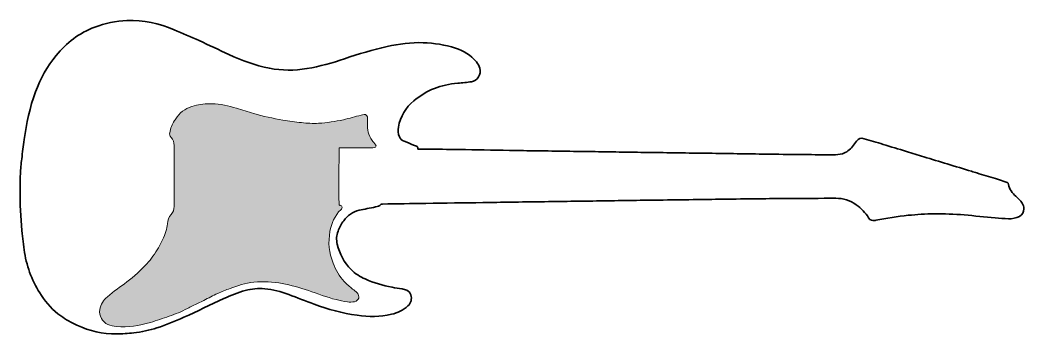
# Model space of a CAD drawing. Header units: millimetres. Extents: x -604 to -253, y 342 to 451.
import ezdxf

# ---------------------------------------------------------------- set-up
doc = ezdxf.new("R2010")
doc.units = ezdxf.units.MM
doc.header["$MEASUREMENT"] = 0
doc.layers.add('_U+56FE_U+5C42 1', color=7, linetype='Continuous')

# ---------------------------------------------------------------- blocks, each defined once
blk = doc.blocks.new('block 3')
at = {"layer": '_U+56FE_U+5C42 1', "color": 7, "lineweight": 35}
blk.add_open_spline([(-464.82, 406.46), (-463.83, 406.46), (-462.95, 406.48), (-462.07, 406.46), (-458.18, 406.4), (-454.29, 406.34), (-450.4, 406.28), (-444.55, 406.18), (-438.71, 406.08), (-432.86, 405.98), (-429.6, 405.93), (-426.35, 405.88), (-423.1, 405.84), (-419.77, 405.79), (-416.44, 405.74), (-413.12, 405.69), (-409.74, 405.64), (-406.37, 405.59), (-402.99, 405.54), (-399.78, 405.49), (-396.58, 405.44), (-393.37, 405.4), (-389.97, 405.35), (-386.57, 405.3), (-383.17, 405.25), (-379.72, 405.2), (-376.28, 405.15), (-372.83, 405.11), (-369.28, 405.06), (-365.73, 405.01), (-362.19, 404.96), (-358.86, 404.91), (-355.53, 404.86), (-352.21, 404.81), (-348.76, 404.76), (-345.31, 404.71), (-341.86, 404.66), (-337.92, 404.61), (-333.98, 404.56), (-330.04, 404.52), (-326.66, 404.49), (-323.29, 404.45), (-319.91, 404.47), (-318.86, 404.47), (-317.81, 404.5), (-316.79, 404.82), (-315.33, 405.27), (-314.18, 406.14), (-313.24, 407.31), (-312.75, 407.92), (-312.29, 408.56), (-311.83, 409.19), (-311.03, 410.28), (-310.5, 410.46), (-309.18, 410.07), (-306.98, 409.41), (-304.78, 408.75), (-302.59, 408.09), (-299.88, 407.27), (-297.17, 406.45), (-294.46, 405.62), (-292.43, 405), (-290.41, 404.36), (-288.38, 403.74), (-285.65, 402.91), (-282.92, 402.08), (-280.19, 401.25), (-277.39, 400.39), (-274.59, 399.53), (-271.79, 398.68), (-271.16, 398.49), (-270.49, 398.4), (-269.89, 398.16), (-267.77, 397.31), (-265.57, 396.79), (-263.39, 396.15), (-262.93, 396.01), (-262.44, 395.93), (-261.99, 395.76), (-261.1, 395.44), (-260.23, 395.07), (-259.35, 394.72), (-259.07, 394.61), (-258.92, 394.41), (-258.87, 394.12), (-258.51, 392.42), (-257.52, 391.11), (-256.27, 389.97), (-255.47, 389.24), (-254.7, 388.49), (-254.1, 387.58), (-253.7, 386.97), (-253.49, 386.3), (-253.48, 385.58), (-253.47, 384.4), (-254.02, 383.52), (-255.05, 382.95), (-256.24, 382.28), (-257.56, 382.09), (-258.88, 382.12), (-260.42, 382.14), (-261.95, 382.28), (-263.49, 382.42), (-267.09, 382.75), (-270.69, 383.14), (-274.3, 383.44), (-277.78, 383.74), (-281.28, 383.89), (-284.78, 383.86), (-287.79, 383.84), (-290.79, 383.62), (-293.79, 383.31), (-297.59, 382.93), (-301.35, 382.27), (-305.1, 381.58), (-305.2, 381.56), (-305.29, 381.55), (-305.39, 381.52), (-306.35, 381.3), (-307.03, 381.56), (-307.61, 382.45), (-308.77, 384.21), (-310.2, 385.75), (-311.92, 387.01), (-314.05, 388.56), (-316.45, 389.29), (-319.07, 389.27), (-324.55, 389.25), (-330.03, 389.22), (-335.52, 389.19), (-339.06, 389.17), (-342.61, 389.12), (-346.16, 389.09), (-350.25, 389.04), (-354.33, 388.99), (-358.42, 388.94), (-361.89, 388.89), (-365.36, 388.84), (-368.84, 388.79), (-372.8, 388.74), (-376.77, 388.69), (-380.73, 388.64), (-384.2, 388.6), (-387.68, 388.55), (-391.15, 388.5), (-394.53, 388.45), (-397.9, 388.4), (-401.28, 388.35), (-404.66, 388.3), (-408.03, 388.25), (-411.41, 388.2), (-414.91, 388.15), (-418.41, 388.1), (-421.9, 388.05), (-425.35, 388.01), (-428.8, 387.96), (-432.25, 387.91), (-435.56, 387.86), (-438.86, 387.81), (-442.16, 387.76), (-448.77, 387.67), (-455.37, 387.59), (-461.98, 387.49), (-467.04, 387.42), (-472.1, 387.33), (-477.16, 387.25), (-477.31, 387.25), (-477.46, 387.25), (-477.63, 387.25), (-478.07, 386.52), (-478.81, 386.36), (-479.56, 386.22), (-481.48, 385.84), (-483.41, 385.49), (-485.31, 385.06), (-487.56, 384.55), (-489.27, 383.18), (-490.66, 381.41), (-491.52, 380.33), (-492.14, 379.11), (-492.62, 377.81), (-493.17, 376.3), (-493.29, 374.76), (-492.91, 373.2), (-492.07, 369.83), (-490.52, 366.84), (-488.07, 364.36), (-486.67, 362.93), (-484.95, 361.94), (-483.15, 361.08), (-480.17, 359.66), (-477.02, 358.81), (-473.79, 358.18), (-472.64, 357.96), (-471.48, 357.81), (-470.33, 357.59), (-469.78, 357.48), (-469.23, 357.33), (-468.7, 357.14), (-467.94, 356.87), (-467.46, 356.3), (-467.25, 355.52), (-466.84, 354.05), (-467.13, 352.77), (-468.26, 351.7), (-469.89, 350.16), (-471.84, 349.25), (-474, 348.76), (-477.96, 347.85), (-481.94, 347.86), (-485.96, 348.4), (-491.12, 349.1), (-496.1, 350.49), (-500.97, 352.29), (-503.93, 353.38), (-506.86, 354.54), (-509.81, 355.66), (-512.52, 356.68), (-515.32, 357.39), (-518.2, 357.67), (-520.49, 357.89), (-522.74, 357.64), (-524.97, 357.07), (-527.56, 356.4), (-530.01, 355.35), (-532.43, 354.23), (-537.1, 352.05), (-541.77, 349.85), (-546.45, 347.7), (-549.5, 346.3), (-552.6, 345.05), (-555.79, 344.02), (-558.43, 343.16), (-561.13, 342.6), (-563.88, 342.27), (-565.87, 342.03), (-567.87, 341.89), (-569.88, 341.9), (-574.69, 341.92), (-579.29, 342.91), (-583.66, 344.94), (-585.64, 345.86), (-587.55, 346.89), (-589.32, 348.18), (-592.01, 350.15), (-594.24, 352.57), (-596.08, 355.34), (-599.12, 359.91), (-601.04, 364.93), (-601.95, 370.33), (-602.37, 372.86), (-602.6, 375.42), (-602.86, 377.97), (-603.35, 382.65), (-603.5, 387.35), (-603.48, 392.05), (-603.47, 393.93), (-603.5, 395.82), (-603.41, 397.7), (-603.32, 399.48), (-603.12, 401.26), (-602.92, 403.03), (-602.67, 405.27), (-602.41, 407.5), (-602.08, 409.73), (-601.23, 415.39), (-600.14, 421), (-598.13, 426.39), (-596.41, 431.01), (-594.09, 435.29), (-590.94, 439.1), (-587.28, 443.55), (-582.88, 447), (-577.45, 449.04), (-573.84, 450.4), (-570.11, 451.23), (-566.23, 451.34), (-560.51, 451.5), (-555.05, 450.35), (-549.81, 448.11), (-546.89, 446.86), (-543.96, 445.63), (-541.06, 444.32), (-537.59, 442.73), (-534.17, 441.05), (-530.71, 439.45), (-526.17, 437.35), (-521.48, 435.67), (-516.56, 434.68), (-512.22, 433.81), (-507.87, 433.82), (-503.5, 434.56), (-499.01, 435.33), (-494.63, 436.5), (-490.33, 438), (-485.48, 439.7), (-480.55, 441.11), (-475.53, 442.25), (-471.39, 443.19), (-467.21, 443.73), (-462.95, 443.59), (-459.11, 443.46), (-455.35, 442.86), (-451.7, 441.67), (-448.84, 440.74), (-446.3, 439.27), (-444.38, 436.87), (-443.84, 436.2), (-443.43, 435.48), (-443.17, 434.64), (-442.56, 432.64), (-444.13, 430.16), (-446.04, 429.94), (-447.67, 429.75), (-449.29, 429.54), (-450.92, 429.42), (-456.66, 428.99), (-461.78, 427), (-466.19, 423.31), (-469.08, 420.9), (-470.83, 417.79), (-471.6, 414.13), (-471.84, 412.98), (-471.76, 411.84), (-471.25, 410.76), (-470.9, 410.02), (-470.4, 409.46), (-469.61, 409.16), (-468.4, 408.7), (-467.2, 408.21), (-466, 407.73), (-465.77, 407.64), (-465.55, 407.55), (-465.33, 407.44), (-464.99, 407.26), (-464.72, 407.02), (-464.82, 406.46)], degree=3, knots=[0, 0, 0, 0, 1, 1, 1, 2, 2, 2, 3, 3, 3, 4, 4, 4, 5, 5, 5, 6, 6, 6, 7, 7, 7, 8, 8, 8, 9, 9, 9, 10, 10, 10, 11, 11, 11, 12, 12, 12, 13, 13, 13, 14, 14, 14, 15, 15, 15, 16, 16, 16, 17, 17, 17, 18, 18, 18, 19, 19, 19, 20, 20, 20, 21, 21, 21, 22, 22, 22, 23, 23, 23, 24, 24, 24, 25, 25, 25, 26, 26, 26, 27, 27, 27, 28, 28, 28, 29, 29, 29, 30, 30, 30, 31, 31, 31, 32, 32, 32, 33, 33, 33, 34, 34, 34, 35, 35, 35, 36, 36, 36, 37, 37, 37, 38, 38, 38, 39, 39, 39, 40, 40, 40, 41, 41, 41, 42, 42, 42, 43, 43, 43, 44, 44, 44, 45, 45, 45, 46, 46, 46, 47, 47, 47, 48, 48, 48, 49, 49, 49, 50, 50, 50, 51, 51, 51, 52, 52, 52, 53, 53, 53, 54, 54, 54, 55, 55, 55, 56, 56, 56, 57, 57, 57, 58, 58, 58, 59, 59, 59, 60, 60, 60, 61, 61, 61, 62, 62, 62, 63, 63, 63, 64, 64, 64, 65, 65, 65, 66, 66, 66, 67, 67, 67, 68, 68, 68, 69, 69, 69, 70, 70, 70, 71, 71, 71, 72, 72, 72, 73, 73, 73, 74, 74, 74, 75, 75, 75, 76, 76, 76, 77, 77, 77, 78, 78, 78, 79, 79, 79, 80, 80, 80, 81, 81, 81, 82, 82, 82, 83, 83, 83, 84, 84, 84, 85, 85, 85, 86, 86, 86, 87, 87, 87, 88, 88, 88, 89, 89, 89, 90, 90, 90, 91, 91, 91, 92, 92, 92, 93, 93, 93, 94, 94, 94, 95, 95, 95, 96, 96, 96, 97, 97, 97, 98, 98, 98, 99, 99, 99, 100, 100, 100, 101, 101, 101, 102, 102, 102, 103, 103, 103, 104, 104, 104, 105, 105, 105, 106, 106, 106, 107, 107, 107, 108, 108, 108, 109, 109, 109, 110, 110, 110, 111, 111, 111, 112, 112, 112, 112], dxfattribs=at)
blk = doc.blocks.new('block 4')
at = {"layer": '_U+56FE_U+5C42 1'}
h = blk.add_hatch(color=7, dxfattribs=at)
h.dxf.hatch_style = 2
edge = h.paths.add_edge_path()
edge.add_spline(control_points=[(-492.24, 406.91), (-492.24, 406.51), (-492.23, 406.2), (-492.24, 405.88), (-492.29, 400.96), (-492.37, 396.05), (-492.4, 391.13), (-492.41, 389.71), (-492.3, 388.3), (-492.25, 386.85), (-492.09, 386.82), (-491.98, 386.8), (-491.86, 386.78), (-491.26, 386.7), (-491.04, 386.3), (-491.3, 385.75), (-491.39, 385.58), (-491.51, 385.41), (-491.65, 385.28), (-493.88, 383.22), (-494.91, 380.55), (-495.45, 377.67), (-496.16, 373.91), (-495.76, 370.24), (-494.37, 366.65), (-493.44, 364.24), (-492.17, 362.06), (-490.45, 360.16), (-489.58, 359.21), (-488.53, 358.43), (-487.55, 357.57), (-487.04, 357.12), (-486.47, 356.73), (-486, 356.24), (-484.87, 355.07), (-485.33, 353.55), (-486.91, 353.16), (-487.73, 352.96), (-488.56, 353.01), (-489.39, 353.08), (-490.74, 353.2), (-492.04, 353.56), (-493.34, 353.88), (-496.63, 354.69), (-499.77, 355.95), (-502.95, 357.06), (-505.94, 358.09), (-509, 358.87), (-512.09, 359.5), (-515.37, 360.17), (-518.69, 360.21), (-522.02, 359.96), (-524.92, 359.74), (-527.62, 358.8), (-530.29, 357.77), (-531.73, 357.21), (-533.19, 356.71), (-534.59, 356.07), (-536.23, 355.31), (-537.82, 354.44), (-539.43, 353.62), (-540.74, 352.96), (-542.06, 352.31), (-543.37, 351.66), (-543.97, 351.37), (-544.57, 351.1), (-545.15, 350.79), (-547.19, 349.71), (-549.31, 348.83), (-551.49, 348.08), (-553.67, 347.34), (-555.83, 346.56), (-558.03, 345.9), (-561.91, 344.74), (-565.86, 344.16), (-569.91, 344.51), (-570.95, 344.6), (-571.93, 344.86), (-572.9, 345.23), (-574.83, 345.98), (-576.03, 348.39), (-575.72, 350.38), (-575.43, 352.26), (-574.42, 353.67), (-573.06, 354.89), (-570.93, 356.81), (-568.51, 358.35), (-566.23, 360.07), (-563.72, 361.97), (-561.41, 364.08), (-559.31, 366.4), (-557.76, 368.1), (-556.48, 370.01), (-555.29, 371.99), (-554.21, 373.8), (-553.32, 375.7), (-552.67, 377.71), (-552.39, 378.57), (-552.23, 379.46), (-552.15, 380.36), (-552.04, 381.58), (-551.76, 382.72), (-550.87, 383.64), (-550.11, 384.41), (-549.82, 385.36), (-549.82, 386.44), (-549.83, 393.54), (-549.83, 400.64), (-549.82, 407.73), (-549.82, 408.81), (-550.11, 409.75), (-550.87, 410.54), (-551.31, 410.99), (-551.42, 411.54), (-551.33, 412.17), (-551.11, 413.7), (-550.44, 415.06), (-549.67, 416.37), (-549.4, 416.83), (-549.09, 417.28), (-548.77, 417.71), (-547.25, 419.73), (-545.16, 420.9), (-542.79, 421.59), (-540.77, 422.17), (-538.71, 422.27), (-536.62, 422.26), (-533.66, 422.24), (-530.86, 421.45), (-528.05, 420.71), (-526.02, 420.18), (-524.04, 419.47), (-522.02, 418.87), (-518.71, 417.89), (-515.34, 417.15), (-511.94, 416.59), (-509.77, 416.24), (-507.6, 415.86), (-505.41, 415.67), (-503.42, 415.5), (-501.41, 415.29), (-499.4, 415.45), (-496.5, 415.67), (-493.61, 416.03), (-490.77, 416.69), (-488.7, 417.17), (-486.66, 417.76), (-484.6, 418.3), (-484.25, 418.39), (-483.88, 418.48), (-483.52, 418.5), (-482.89, 418.53), (-482.53, 418.3), (-482.41, 417.68), (-482.31, 417.18), (-482.3, 416.66), (-482.34, 416.15), (-482.51, 414.06), (-482.28, 412.04), (-481.24, 410.18), (-480.97, 409.7), (-480.61, 409.26), (-480.27, 408.81), (-480.04, 408.5), (-479.75, 408.23), (-479.53, 407.91), (-479.2, 407.44), (-479.38, 407.04), (-479.95, 406.96), (-480.33, 406.9), (-480.73, 406.91), (-481.12, 406.91), (-484.52, 406.91), (-487.92, 406.91), (-491.32, 406.91), (-491.59, 406.91), (-491.86, 406.91), (-492.24, 406.91)], knot_values=[0, 0, 0, 0, 1, 1, 1, 2, 2, 2, 3, 3, 3, 4, 4, 4, 5, 5, 5, 6, 6, 6, 7, 7, 7, 8, 8, 8, 9, 9, 9, 10, 10, 10, 11, 11, 11, 12, 12, 12, 13, 13, 13, 14, 14, 14, 15, 15, 15, 16, 16, 16, 17, 17, 17, 18, 18, 18, 19, 19, 19, 20, 20, 20, 21, 21, 21, 22, 22, 22, 23, 23, 23, 24, 24, 24, 25, 25, 25, 26, 26, 26, 27, 27, 27, 28, 28, 28, 29, 29, 29, 30, 30, 30, 31, 31, 31, 32, 32, 32, 33, 33, 33, 34, 34, 34, 35, 35, 35, 36, 36, 36, 37, 37, 37, 38, 38, 38, 39, 39, 39, 40, 40, 40, 41, 41, 41, 42, 42, 42, 43, 43, 43, 44, 44, 44, 45, 45, 45, 46, 46, 46, 47, 47, 47, 48, 48, 48, 49, 49, 49, 50, 50, 50, 51, 51, 51, 52, 52, 52, 53, 53, 53, 54, 54, 54, 55, 55, 55, 56, 56, 56, 57, 57, 57, 58, 58, 58, 59, 59, 59, 59], degree=3, periodic=1)
at = {"layer": '_U+56FE_U+5C42 1', "lineweight": 0}
blk.add_open_spline([(-492.24, 406.91), (-492.24, 406.51), (-492.23, 406.2), (-492.24, 405.88), (-492.29, 400.96), (-492.37, 396.05), (-492.4, 391.13), (-492.41, 389.71), (-492.3, 388.3), (-492.25, 386.85), (-492.09, 386.82), (-491.98, 386.8), (-491.86, 386.78), (-491.26, 386.7), (-491.04, 386.3), (-491.3, 385.75), (-491.39, 385.58), (-491.51, 385.41), (-491.65, 385.28), (-493.88, 383.22), (-494.91, 380.55), (-495.45, 377.67), (-496.16, 373.91), (-495.76, 370.24), (-494.37, 366.65), (-493.44, 364.24), (-492.17, 362.06), (-490.45, 360.16), (-489.58, 359.21), (-488.53, 358.43), (-487.55, 357.57), (-487.04, 357.12), (-486.47, 356.73), (-486, 356.24), (-484.87, 355.07), (-485.33, 353.55), (-486.91, 353.16), (-487.73, 352.96), (-488.56, 353.01), (-489.39, 353.08), (-490.74, 353.2), (-492.04, 353.56), (-493.34, 353.88), (-496.63, 354.69), (-499.77, 355.95), (-502.95, 357.06), (-505.94, 358.09), (-509, 358.87), (-512.09, 359.5), (-515.37, 360.17), (-518.69, 360.21), (-522.02, 359.96), (-524.92, 359.74), (-527.62, 358.8), (-530.29, 357.77), (-531.73, 357.21), (-533.19, 356.71), (-534.59, 356.07), (-536.23, 355.31), (-537.82, 354.44), (-539.43, 353.62), (-540.74, 352.96), (-542.06, 352.31), (-543.37, 351.66), (-543.97, 351.37), (-544.57, 351.1), (-545.15, 350.79), (-547.19, 349.71), (-549.31, 348.83), (-551.49, 348.08), (-553.67, 347.34), (-555.83, 346.56), (-558.03, 345.9), (-561.91, 344.74), (-565.86, 344.16), (-569.91, 344.51), (-570.95, 344.6), (-571.93, 344.86), (-572.9, 345.23), (-574.83, 345.98), (-576.03, 348.39), (-575.72, 350.38), (-575.43, 352.26), (-574.42, 353.67), (-573.06, 354.89), (-570.93, 356.81), (-568.51, 358.35), (-566.23, 360.07), (-563.72, 361.97), (-561.41, 364.08), (-559.31, 366.4), (-557.76, 368.1), (-556.48, 370.01), (-555.29, 371.99), (-554.21, 373.8), (-553.32, 375.7), (-552.67, 377.71), (-552.39, 378.57), (-552.23, 379.46), (-552.15, 380.36), (-552.04, 381.58), (-551.76, 382.72), (-550.87, 383.64), (-550.11, 384.41), (-549.82, 385.36), (-549.82, 386.44), (-549.83, 393.54), (-549.83, 400.64), (-549.82, 407.73), (-549.82, 408.81), (-550.11, 409.75), (-550.87, 410.54), (-551.31, 410.99), (-551.42, 411.54), (-551.33, 412.17), (-551.11, 413.7), (-550.44, 415.06), (-549.67, 416.37), (-549.4, 416.83), (-549.09, 417.28), (-548.77, 417.71), (-547.25, 419.73), (-545.16, 420.9), (-542.79, 421.59), (-540.77, 422.17), (-538.71, 422.27), (-536.62, 422.26), (-533.66, 422.24), (-530.86, 421.45), (-528.05, 420.71), (-526.02, 420.18), (-524.04, 419.47), (-522.02, 418.87), (-518.71, 417.89), (-515.34, 417.15), (-511.94, 416.59), (-509.77, 416.24), (-507.6, 415.86), (-505.41, 415.67), (-503.42, 415.5), (-501.41, 415.29), (-499.4, 415.45), (-496.5, 415.67), (-493.61, 416.03), (-490.77, 416.69), (-488.7, 417.17), (-486.66, 417.76), (-484.6, 418.3), (-484.25, 418.39), (-483.88, 418.48), (-483.52, 418.5), (-482.89, 418.53), (-482.53, 418.3), (-482.41, 417.68), (-482.31, 417.18), (-482.3, 416.66), (-482.34, 416.15), (-482.51, 414.06), (-482.28, 412.04), (-481.24, 410.18), (-480.97, 409.7), (-480.61, 409.26), (-480.27, 408.81), (-480.04, 408.5), (-479.75, 408.23), (-479.53, 407.91), (-479.2, 407.44), (-479.38, 407.04), (-479.95, 406.96), (-480.33, 406.9), (-480.73, 406.91), (-481.12, 406.91), (-484.52, 406.91), (-487.92, 406.91), (-491.32, 406.91), (-491.59, 406.91), (-491.86, 406.91), (-492.24, 406.91)], degree=3, knots=[0, 0, 0, 0, 1, 1, 1, 2, 2, 2, 3, 3, 3, 4, 4, 4, 5, 5, 5, 6, 6, 6, 7, 7, 7, 8, 8, 8, 9, 9, 9, 10, 10, 10, 11, 11, 11, 12, 12, 12, 13, 13, 13, 14, 14, 14, 15, 15, 15, 16, 16, 16, 17, 17, 17, 18, 18, 18, 19, 19, 19, 20, 20, 20, 21, 21, 21, 22, 22, 22, 23, 23, 23, 24, 24, 24, 25, 25, 25, 26, 26, 26, 27, 27, 27, 28, 28, 28, 29, 29, 29, 30, 30, 30, 31, 31, 31, 32, 32, 32, 33, 33, 33, 34, 34, 34, 35, 35, 35, 36, 36, 36, 37, 37, 37, 38, 38, 38, 39, 39, 39, 40, 40, 40, 41, 41, 41, 42, 42, 42, 43, 43, 43, 44, 44, 44, 45, 45, 45, 46, 46, 46, 47, 47, 47, 48, 48, 48, 49, 49, 49, 50, 50, 50, 51, 51, 51, 52, 52, 52, 53, 53, 53, 54, 54, 54, 55, 55, 55, 56, 56, 56, 57, 57, 57, 58, 58, 58, 59, 59, 59, 59], dxfattribs=at)
blk = doc.blocks.new('block 2')
at = {"layer": '_U+56FE_U+5C42 1'}
for name in ['block 3', 'block 4']:
    blk.add_blockref(name, (0, 0), dxfattribs=at)

msp = doc.modelspace()

# ---------------------------------------------------------------- block references
at = {"layer": '_U+56FE_U+5C42 1'}
msp.add_blockref('block 2', (0, 0), dxfattribs=at)

doc.saveas('drawing.dxf')
